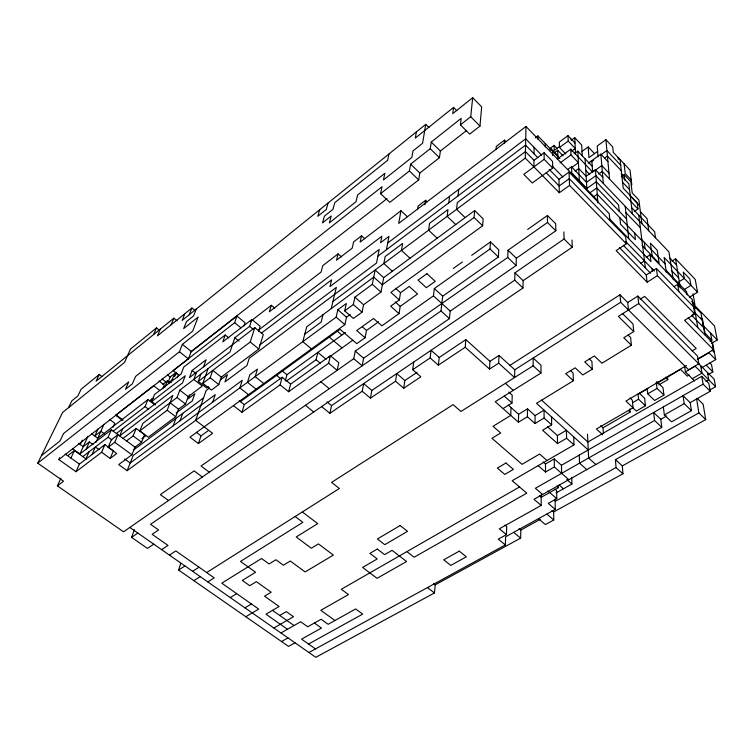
<?xml version="1.0" encoding="UTF-8"?>
<svg xmlns="http://www.w3.org/2000/svg" width="755" height="755" viewBox="0 0 755 755"><rect width="100%" height="100%" fill="white"/><g stroke="black" fill="none" stroke-linecap="round" stroke-linejoin="round"><path stroke-width="1.13" d="M540.986 372.998L540.986 365.222L533.19 358.03L533.124 365.779L540.986 372.998L495.233 401.698L518.421 422.196L527.405 416.732L527.509 408.842L518.6 414.297L518.421 422.196M537.89 139.231L537.9 135.9L535.276 137.872M535.068 415.599L544.062 410.135L544.091 418.053L535.021 423.517L535.068 415.599L527.509 408.842M533.908 166.893L533.974 160.286L525.442 151.566L457.294 202.576L456.548 209.352L465.137 217.591M534.03 153.784L534.096 147.404M129.813 527.452L315.807 657.312L434.465 592.939L435.21 584.823L520.667 538.098L520.818 530.067L519.091 528.632M371.819 390.448L363.665 383.597L362.221 391.279L370.45 398.159L371.819 390.448L522.979 288.004L523.139 280.652L514.957 272.829L564.079 239.014L563.872 231.936M559.295 192.751L558.974 179.35L569.043 172.093L569.544 185.428L559.295 192.751L525.291 158.125L525.99 126.472L398.678 223.414L400.971 210.73L407.389 216.732M499.017 355.445L514.778 369.771L514.561 377.538L498.668 363.155L499.017 355.445L489.948 361.343L489.523 369.063L498.668 363.155M522.979 288.004L514.731 280.143L514.957 272.829M510.993 407.54L510.748 415.42L493.034 426.301L500.707 432.983L491.967 438.296L522.054 464.325L539.627 454.038L547.016 460.522M503.019 408.578L511.994 403.01L512.23 395.167L508.794 392.09M161.636 549.668L167.997 545.421L152.17 534.313L158.569 529.963L150.556 524.31L449.433 318.619L450.216 311.107L516.118 265.505L516.335 258.248L508.021 250.226L547.498 222.48L547.441 215.486L527.669 229.454M308.927 652.509L505.35 544.931L505.605 536.805L555.265 509.398L555.123 499.121M505.35 544.931L498.291 539.155L506.445 534.644L506.699 526.528L504.935 525.074M516.118 265.505L507.728 257.446L508.021 250.226M60.9 478.245L57.389 485.861L123.546 531.813L440.995 310.994L442.694 296.158L498.404 256.993L498.772 249.886L490.467 241.911L471.686 255.313M504.312 143.308L504.482 140.119L496.28 146.376L496.082 149.584M498.404 256.993L490.023 248.98L490.467 241.911M240.175 401.773L340.005 329.312L356.775 343.648L365.071 337.759L356.709 330.558L373.508 318.497L381.888 325.811L399.027 313.627L390.637 306.19L399.329 299.952L390.863 292.402L482.653 225.773L483.172 218.818L474.659 210.57L383.663 277.642L380.973 292.053L363.57 304.756L362.051 312.174L353.416 318.45L344.676 310.89L346.347 303.491L337.863 309.748L336.135 317.166L127.142 470.676L118.695 464.589L131.889 454.784L134.956 447.149L141.6 442.194L144.582 434.672L136.183 428.444L123.046 438.41M438.353 365.146L439.202 357.483L431.058 350.301L430.133 357.936L438.353 365.146L465.212 347.243L465.844 339.608L489.948 361.343M311.485 348.914L302.802 341.656L306.7 326.821L373.725 277.113L382.332 284.786L474.065 217.487L474.659 210.57M466.666 130.426L440.382 151.028L439.438 157.71L419.837 173.018L418.704 179.888L389.825 202.331L380.558 193.667L409.408 170.989L410.626 164.165L430.218 148.697L431.247 142.072L461.192 118.346L460.427 124.849L469.667 134.116L479.972 126.076L481.671 106.861L472.687 97.688L452.755 113.609L453.566 107.408L456.794 110.664M460.427 124.849L470.724 116.723L472.687 97.688M458.021 195.913L458.738 189.373M448.763 202.878L449.546 196.309M209.295 472.168L201.056 466.024L353.727 358.682L355.265 351.103L433.427 295.856L434.342 288.542L490.023 248.98M403.736 388.23L404.85 380.529L396.724 373.565L395.544 381.247L403.736 388.23L420.875 376.802L412.674 369.705L413.731 362.051M424.923 204.728L425.593 200.302L427.17 201.802M417.534 209.371L418.072 206.049L425.593 200.302M399.027 313.627L400.207 306.37L417.553 293.978L409.219 286.456L400.509 292.742L399.329 299.952M428.944 127.51L425.745 124.358L422.583 143.28L413.004 150.896L411.824 157.474L383.455 179.954L384.871 173.282L357.615 194.979L355.973 201.736L329.34 222.857L331.181 216.015L322.545 222.885L324.423 216.138L332.993 209.286L334.767 202.68L387.626 160.296L388.967 153.963M416.411 131.88L415.297 138.099L453.566 107.408M386.456 249.716L388.985 236.362L380.558 242.751L381.86 236.211L258.918 329.831M507.728 257.446L363.627 358.219L362.164 365.826L353.727 358.682M365.071 337.759L366.496 330.435L378.529 321.847M344.676 310.89L353.312 304.558L354.907 297.168L372.291 284.333L375.141 270.007L383.663 277.642M380.558 193.667L382.021 186.749L182.361 344.374L179.435 351.783L37.75 463.174L63.543 481.19L57.389 485.861M321.621 406.586L329.888 413.296L331.549 405.586L514.731 280.143M209.626 387.947L206.115 390.571L195.668 420.346L212.655 433.313L198.405 443.553L189.967 437.183L344.865 324.659L346.507 317.204L350.282 314.457M364.712 238.665L361.541 235.796L360.126 242.081L400.971 210.73M328.661 363.249L330.388 355.68L338.806 362.74L337.145 370.337L328.661 363.249L288.608 391.713L280.105 384.852L282.191 377.255L290.618 384.097L288.608 391.713M331.228 308.635L336.334 287.4L259.767 344.959M286.626 380.888L316.081 359.739L317.864 352.387L326.113 359.276M322.97 314.75L321.158 322.083L304.765 334.172M341.6 256.983L338.08 253.869L336.503 260.211L352.179 248.178L353.651 241.874L361.541 235.796M285.211 381.058L286.919 374.716L345.46 332.474M328.076 202.972L326.264 209.503L317.846 216.251L319.714 209.701M233.437 405.614L241.949 412.268L244.28 404.633L282.191 377.255M274.839 308.2L271.366 305.275L269.356 311.758L321.111 272.026L322.791 265.647L338.08 253.869M208.097 368.591L202.84 383.332L211.447 390.061L218.79 384.588L221.319 377.141L258.814 349.027L263.278 334.597L254.822 327.632L189.477 377.604L192.138 370.488L206.115 359.748L203.548 366.845M258.587 331.256L260.154 326.292L251.859 319.44L222.8 341.845L225.207 334.984L228.84 337.929M295.016 642.798L288.542 646.412L178.605 570.053L180.747 563.343M208.606 386.673L206.794 388.032L198.272 381.379L250.207 342.015L254.822 327.632M196.479 372.253L193.827 379.463L202.255 386.05L188.212 396.63L185.504 403.991L178.529 409.219L175.745 416.713L148.31 437.183L139.817 430.888L142.837 423.395L177.019 397.489L179.803 390.146L230.011 351.915L234.843 337.693L249.594 326.358L251.859 319.44M243.903 326.028L245.016 322.696L236.957 316.071L190.619 352.236M198.405 443.553L201.019 435.88L208.069 430.794M212.712 402.122L215.26 394.639L133.229 455.473L127.142 470.676M179.709 365.439L234.663 322.725L236.957 316.071M202.84 383.332L210.164 377.802L212.768 370.384L221.319 377.141M198.272 381.379L200.934 374.055M180.02 420.771L182.738 413.363M189.524 394.837L188.042 398.885L194.847 393.77L192.251 400.952L176.104 413.032M153.756 544.166L147.452 548.413L131.568 537.381L134.447 529.623M173.159 425.858L175.915 418.449M139.817 430.888L167.195 410.229L172.886 395.412L119.677 435.918L122.744 428.632M101.614 452.273L110.183 458.455L113.392 450.829L104.898 444.667L101.614 452.273L76.019 471.715L58.814 459.578L188.42 358.851L191.26 351.415L386.956 198.678M177.302 377.764L178.557 374.499M170.989 382.625L173.546 376.094L177.132 373.319M174.565 376.547L176.208 372.338L170.158 377.028L168.091 382.285M196.319 309.031L193.61 315.873L186.447 321.621L183.663 328.585L198.14 317.015L192.61 331.237L135.56 376.452L132.389 383.823L125.509 389.259L128.727 381.879L63.571 433.521L60.004 440.967L41.459 455.614M162.75 388.919L164.288 385.041L159.003 380.992M164.732 387.447L167.317 380.907L169.847 382.861M189.194 314.76L191.902 308.002L195.271 310.73M150.443 401.726L151.595 398.876M155.275 404.35L151.632 401.584L154.482 394.525L181.096 374.008L183.748 367.081L225.207 334.984M184.89 313.674L182.144 320.441L425.745 124.358M126.491 440.948L133.125 435.937L136.183 428.444M113.165 431.124L145.083 406.615L147.971 399.555L155.181 405.01M171.045 324.848L173.829 318.166L177.151 320.818M108.154 447.309L114.751 442.288L117.969 434.701L111.4 439.703L108.154 447.309L116.732 453.529L110.183 458.455M160.305 329.123L157.446 335.833L191.902 308.002M82.805 456.596L108.135 437.183L111.325 429.803L134.956 447.149M113.099 427.179L114.779 423.281L109.569 419.431M153.633 334.531L156.493 327.906L159.22 330.067M95.998 442.298L103.945 424.329M92.053 454.472L95.356 446.969L99.094 449.659M97.961 428.972L94.875 435.89L100.887 431.237L104.426 433.814M85.721 459.304L89.052 451.801M76.019 471.715L79.435 464.099L104.898 444.667M86.127 449.206L89.392 441.911L93.044 444.553M72.546 448.659L79.954 453.953L87.891 436.437M80.455 444.176L82.304 440.118M70.942 458.077L74.377 450.584L86.523 459.248M58.814 459.578L59.711 457.681M101.934 376.5L99.245 374.48L96.083 381.19L173.829 318.166M68.554 407.653L71.876 400.811L77.85 395.969L81.096 389.24L99.245 374.48M37.75 463.174L62.589 412.466L124.471 362.475L130.511 349.046L156.493 327.906M127.482 406.03L116.053 414.91L123.093 420.12M128.369 405.341L153.605 385.73L159.815 390.477M178.878 366.081L173.093 370.573L179.331 375.424M68.195 455.378L74.377 450.584M162.901 384.323L167.317 380.907M89.392 441.911L83.258 446.658L78.662 443.364M168.544 382.662L172.876 379.312M147.971 399.555L97.791 438.24L91.515 433.681M250.264 321.536L271.366 305.275M79.954 453.953L111.325 429.803M149.754 400.943L153.378 398.149M151.632 401.584L185.239 375.782L182.54 382.908L116.383 433.493M261.324 333.172L331.634 279.85L329.954 286.607L379.236 249.395L376.528 263.023L249.225 358.304L246.942 365.533L224.962 381.907L227.378 374.659L220.224 380.01M387.73 242.987L525.716 138.797L541.646 155.171M377.896 256.153L525.574 145.12L537.843 157.691M141.893 438.646L145.573 435.89M133.446 450.084L203.567 397.847M332.955 301.434L525.291 158.125M533.974 160.286L544.119 152.765L552.584 161.485L552.688 168.11L532.303 182.984L523.772 174.367L544.147 159.343L544.119 152.765M548.847 149.311L554.132 145.404L557.398 148.801M575.008 143.063L567.986 135.683L559.351 142.072L559.493 147.48L565.778 154.029M559.597 146.479L554.227 150.443L554.132 145.404M559.493 147.48L568.194 141.062L567.986 135.683M553.943 153.057L557.69 150.292L563.07 155.889M571.327 140.251L574.753 137.721L581.671 145.017L582.294 155.851M557.209 159.116L570.761 149.188L592.656 172.093L601.81 165.571L608.992 173.15M571.79 151.028L575.272 148.49L568.194 141.062M560.059 162.929L571.006 154.945L570.761 149.188M574.225 153.793L577.82 151.17L592.25 166.308M581.577 151.746L588.192 146.932L594.223 153.303M634.294 211.457L637.984 208.956L637.229 202.916L623.215 188.146L620.11 159.682L613.287 152.397L612.739 146.989L605.916 139.694L597.196 146.008L598.054 156.861M567.779 169.422L571.497 166.732L586.493 182.304L595.874 175.651L639.532 221.319M572.016 167.299L578.415 162.674L571.006 154.945M597.62 151.396L588.909 157.682L588.192 146.932M575.027 171.215L578.717 168.563L586.125 176.274L595.431 169.648L602.792 177.359M588.287 163.174L600.857 154.143L607.935 161.645M241.949 412.268L280.105 384.852M591.023 161.91L593.656 160.022M600.706 154.954L606.916 150.5L620.714 165.203M604.746 157.946L607.426 156.03L621.327 170.8M290.618 384.097L330.388 355.68M328.755 357.389L352.83 340.194M453.283 268.459L462.438 261.919M598.602 174.037L602.292 171.423L637.984 208.956M571.497 166.732L571.743 172.782L586.871 188.429L596.327 181.747L618.581 204.964L619.213 211.277M590.108 192.638L596.79 187.948L626.574 218.941M621.327 176.717L624.206 174.698L630.85 181.747L632.199 192.95L638.881 200.018L641.892 223.603M593.402 196.942L597.252 194.252L641.948 240.619M516.335 258.248L555.822 230.775L555.689 223.744L547.441 215.486M131.568 537.381L137.844 533.058M523.139 280.652L572.262 247.178L571.988 240.052M329.888 413.296L362.221 391.279M370.45 398.159L395.544 381.247M412.674 369.705L430.133 357.936M404.85 380.529L417.109 372.3M439.202 357.483L465.844 339.608M546.242 172.82L559.134 185.994L569.289 178.699L625.631 236.749L626.367 243.799L616.127 250.613L647.158 282.21L657.397 275.669L656.397 268.459L646.252 274.98L647.158 282.21M169.46 555.133L175.83 550.923L214.25 577.886L207.823 581.916M646.214 257.351L650.083 254.822L678.764 284.475L679.141 286.787M640.542 263.457L644.487 260.89M178.605 570.053L184.956 565.948M671.95 261.155L675.574 258.833L695.204 279.378L697.554 292.223L689.287 297.338M509.597 365.59L619.997 294.78L627.726 302.491L628.481 310.003M192.619 571.308L199.037 567.203M514.778 369.771L620.685 302.264L619.997 294.78M627.726 302.491L637.852 296.054L697.507 356.067L698.828 363.844L688.645 369.79L620.685 302.264M193.875 580.661L200.245 576.631M206.662 572.564L339.382 488.494L331.577 482.388L453.075 404.652L460.965 411.484L533.124 365.779M640.07 299.244L644.628 296.366L696.214 348.433L692.212 350.801M637.852 296.054L638.692 303.557L618.364 316.392L633.775 331.568L623.762 337.759L631.378 345.195L601.943 363.231L594.327 355.973L584.71 361.928L592.326 369.129L582.794 374.961L575.178 367.827L565.74 373.659L573.366 380.746L536.512 403.321L588.23 449.961M678.811 281.926L684.323 278.453L683.237 272.045L689.825 278.925L690.967 285.362L684.53 289.382M674.026 286.683L677.679 284.39L692.231 299.424L694.789 314.08L684.568 320.309L713.456 349.716L697.346 359.163M692.297 314.873L695.251 313.08L702.282 320.309M230.247 597.573L236.702 593.647M244.96 607.851L251.434 603.991M551.565 416.902L551.65 424.839L542.581 430.246L557.52 443.562L566.599 438.259L566.392 430.274L557.398 435.578L557.52 443.562M709.936 341.336L711.871 340.194L710.521 333.068M245.819 616.741L258.729 609.106L221.781 583.171L261.532 558.492L269.073 563.957L275.905 559.766L283.399 565.231L290.288 561.031L305.152 571.931L333.361 555.095L318.44 543.902L311.315 548.243L296.205 536.975L317.713 523.621L302.349 511.956M711.512 343.355L717.25 339.967L714.523 325.981L692.967 303.736M686.408 365.571L625.923 401.056L633.03 407.775L596.441 429.038L602.716 434.786M638.872 393.893L647.884 388.608M656.973 383.276L680.576 369.44L687.314 376.122L689.192 375.027M697.544 359.493L708.992 352.783L715.731 359.606L701.433 367.911M658.766 384.937L667.826 379.633L667.42 376.575M632.473 402.755L638.551 399.206L638.013 393.893M656.907 381.728L662.994 387.636L663.947 395.082L654.66 400.461L647.752 393.836L657.048 388.41L656.274 382.049M694.6 380.926L685.436 371.837L695.072 366.213L715.58 386.702L709.804 389.986M603.368 433.304L603.028 427.802L630.114 412.098L629.821 408.851M279.737 615.457L286.334 611.625L293.516 616.712L273.839 628.009M573.724 436.881L573.989 444.893L512.183 480.709L526.792 493.166L414.118 557.237L406.898 551.622M639.325 393.223L644.647 398.319L645.449 405.784L636.333 411.06L632.501 407.436M692.326 378.67L701.961 373.093L700.687 365.684M554.245 458.917L554.349 466.958L545.516 472.026L545.487 463.985L554.245 458.917L561.465 465.288L561.626 473.347M663.343 406.926L664.353 414.939L671.563 421.837L691.42 410.654L690.183 402.632L710.238 391.25L708.841 383.38L701.754 376.311L587.862 442.034L541.543 400.093M708.124 374.612L712.862 371.885L711.531 364.656L709.87 362.976M519.515 486.966L341.298 589.277L348.47 594.572L320.809 610.304L334.965 620.506M705.906 381.577L708.794 379.925L707.473 372.479M561.465 465.288L703.094 384.153L701.754 376.311M280.945 632.973L300.641 621.771L307.719 626.792L321.13 619.242L328.18 624.3L355.671 608.955L362.702 614.108L308.531 644.053M506.445 534.644L499.329 528.793L541.184 505.435L534.012 499.319L661.786 427.349L660.804 419.308L653.641 412.485L654.566 420.497L535.38 488.277L542.6 494.478M664.353 414.939L684.209 403.642L683.03 395.648L690.183 402.632M660.804 419.308L666.627 416.005M281.53 641.542L288.004 637.899M558.275 485.418L558.313 487.702L541.184 497.328L539.4 495.808M555.991 492.958L571.931 484.03L571.733 477.358M538.419 518.694L545.384 524.574L553.774 519.987L553.679 511.956L622.941 473.791L616.023 467.534L615.448 459.644L698.885 412.909L696.582 398.678M554.906 489.117L556.662 490.637L556.775 498.63L548.243 503.387L555.265 509.398M555.161 501.377L616.023 467.534M622.941 473.791L622.318 465.892L705.717 419.582L703.15 404.218L697.158 398.329M520.818 530.067L540.202 519.383M287.457 629.264L265.977 614.192L279.123 606.51L264.543 596.167L271.177 592.213L256.389 581.671L249.773 585.691L242.317 580.406L255.586 572.252L240.496 561.427L302.84 522.337L295.139 516.524M315.467 648.923L301.547 639.155L321.441 628.056L314.401 623.035M272.527 610.37L294.025 625.536M65.232 454.029L79.435 464.099M168.535 500.518L160.371 494.629L194.129 470.893L202.349 476.99M124.622 458.974L130.209 463.023L242.261 380.312L239.863 387.881L248.461 394.695M108.135 437.183L111.882 439.91M114.751 442.288L131.889 454.784M133.125 435.937L141.6 442.194M115.506 415.118L122.291 420.148M145.083 406.615L148.726 409.361M167.195 410.229L175.745 416.713M196.366 432.36L201.019 435.88M170.064 402.764L178.529 409.219M427.49 587.579L434.465 592.939M177.019 397.489L185.504 403.991M179.803 390.146L188.212 396.63M162.07 379.019L166.742 382.615M167.383 374.876L170.158 377.028M433.483 583.492L435.21 584.823M192.138 370.488L195.809 373.366M179.435 351.783L188.42 358.851M210.164 377.802L218.79 384.588M239.222 400.65L244.28 404.633M182.361 344.374L191.26 351.415M256.087 389.155L247.47 382.294L249.82 374.735L257.446 369.101L255.152 376.651L263.778 383.568M305.426 405.293L313.74 412.013M234.843 337.693L239.014 341.081M276.575 375.348L280.747 378.727M281.964 370.677L286.919 374.716M327 401.868L331.549 405.586M250.207 342.015L258.814 349.027M234.663 322.725L240.977 327.887M249.594 326.358L252.944 329.114M320.875 381.775L329.284 388.702M513.702 532.332L520.667 538.098M316.081 359.739L320.233 363.193M328.784 336.673L342.043 347.904M355.265 351.103L363.627 358.219M546.809 514.061L553.774 519.987M336.843 330.813L341.845 335.078M551.952 510.484L553.679 511.956M336.135 317.166L344.865 324.659M337.863 309.748L346.507 317.204M547.932 491.005L556.775 498.63M362.353 326.858L366.496 330.435M556.539 486.154L558.313 487.702M353.312 304.558L362.051 312.174M538.183 465.637L545.516 472.026M559.134 485.012L563.457 488.778M554.349 466.958L568.855 479.699M566.75 479.482L571.931 484.03M354.907 297.168L363.57 304.756M543.062 461.862L545.487 463.985M395.214 301.925L400.207 306.37M372.291 284.333L380.973 292.053M508.436 405.265L518.6 414.297M504.208 396.064L511.994 403.01M527.405 416.732L535.021 423.517M586.758 469.61L579.529 463.174L579.227 455.114M547.526 426.745L557.398 435.578M465.212 347.243L489.523 369.063M505.416 383.332L513.268 390.382M544.091 418.053L551.65 424.839M566.599 438.259L573.989 444.893M595.827 464.495L588.607 458.011L587.503 434.229M395.478 288.231L400.509 292.742M440.995 310.994L449.433 318.619M392.355 271.234L383.823 263.533L385.154 256.568L402.651 243.469L401.462 250.396L410.012 258.229M615.448 459.644L622.318 465.892M433.427 295.856L450.216 311.107M434.342 288.542L442.694 296.158M600.687 425.66L603.028 427.802M570.582 370.667L573.102 373.017L573.366 380.746M437.154 238.212L428.585 230.181L429.557 223.329L447.951 209.56L447.139 216.364L455.709 224.537M628.556 410.635L630.114 412.098M654.566 420.497L661.786 427.349M589.381 359.031L591.901 361.428L592.326 369.129M629.953 397.885L632.312 400.122L633.03 407.775M638.551 399.206L645.449 405.784M409.408 170.989L418.704 179.888M410.626 164.165L419.837 173.018M474.065 217.487L482.653 225.773M657.048 388.41L663.947 395.082M684.209 403.642L691.42 410.654M430.218 148.697L439.438 157.71M698.885 412.909L705.717 419.582M431.247 142.072L440.382 151.028M628.103 335.078L630.623 337.551L631.378 345.195M665.315 377.179L667.826 379.633M622.309 313.4L632.992 323.961L633.775 331.568M703.094 384.153L710.238 391.25M547.498 222.48L555.822 230.775M564.079 239.014L572.262 247.178M697.648 362.636L714.202 379.236L715.58 386.702M638.692 303.557L698.828 363.844M706.17 365.165L712.862 371.885M470.724 116.723L479.972 126.076M712.135 350.141L714.372 352.415M504.482 140.119L506.067 141.732M711.871 340.194L705.038 333.21L702.461 319.12L700.961 317.572M619.364 247.517L646.252 274.98M688.201 317.836L712.031 342.175L713.456 349.716M544.147 159.343L552.688 168.11M569.544 185.428L626.367 243.799M657.397 275.669L694.789 314.08M702.226 324.556L717.25 339.967M549.215 169.346L558.974 179.35M623.328 245.29L650.602 273.244M691.759 315.43L703.603 327.566M656.397 268.459L693.496 306.69M552.283 166.1L562.871 176.991M625.668 241.543L654.368 271.045M525.99 126.472L597.724 200.67M569.043 172.093L609.266 213.665L609.861 220.507M691.646 301.283L694.911 304.661L693.005 293.874M609.757 219.092L650.989 261.617L650.083 254.822M641.155 239.024L665.08 263.854M671.912 270.941L678.698 277.982M557.813 155.681L550.791 148.405L550.82 150.585M537.9 135.9L559.776 158.55M641.948 245.432L659.124 263.193L657.294 250.32L650.404 243.167L652.141 255.973M666.061 270.375L686.55 291.581L687.125 294.941M697.554 292.223L664.117 257.436L666.391 272.574M585.767 170.347L589.825 174.575M669.912 258.144L676.593 265.118M625.886 212.58L640.325 227.642M638.834 220.403L668.93 251.887L673.29 279.709M640.363 211.626L647.101 218.714L648.724 230.747M570.393 138.514L571.856 140.053M631.661 207.653L654.642 231.747L655.51 237.844M629.868 195.507L639.617 205.785M622.573 182.276L629.557 189.656M621.205 173.697L623.488 176.123M621.941 176.491L628.877 183.833L632.388 213.844M631.208 179.935L625.197 173.546L624.083 163.76M712.465 342.336L715.731 359.606M704.953 334.946L700.98 313.165L694.005 305.964L697.818 327.651M694.477 305.294L695.081 308.719M675.574 258.833L680.321 287.9M677.679 284.39L678.83 291.581M684.455 365.505L685.436 371.837M651.914 268.516L652.311 271.526M644.279 242.27L645.1 248.688M638.749 215.09L645.365 267.874M631.812 184.956L630.01 170.092L618.119 157.389L618.317 159.324M634.644 233.04L635.417 239.646L620.516 224.235L619.864 217.704M624.206 174.698L624.829 180.228M647.167 388.523L647.752 393.836M625.197 206.323L628.726 238.655M605.916 139.694L609.54 179.039M600.857 154.143L603.292 183.399M595.431 169.648L597.885 202.84M591.854 160.617L592.656 172.093M585.068 158.767L586.871 188.429M577.82 151.17L579.34 180.634M574.753 137.721L575.537 153.992M557.69 150.292L557.86 157.87M552.537 151.057L552.613 155.558M545.252 143.507L545.27 146.857M541.184 495.053L541.184 505.435M426.896 273.697L418.015 280.105L426.358 287.693L435.248 281.341L426.896 273.697M400.15 525.537L377.406 538.976L384.767 544.676L407.54 531.35L400.15 525.537M505.954 463.004L497.375 468.081L504.802 474.423L513.391 469.393L505.954 463.004M377.311 549.036L369.912 553.368L377.217 558.945L362.598 567.42L377.047 578.321L406.577 561.522L392.09 550.329L384.625 554.651L377.311 549.036M459.266 551.15L443.714 559.823L450.801 565.41L466.363 556.803L459.266 551.15"/></g></svg>
